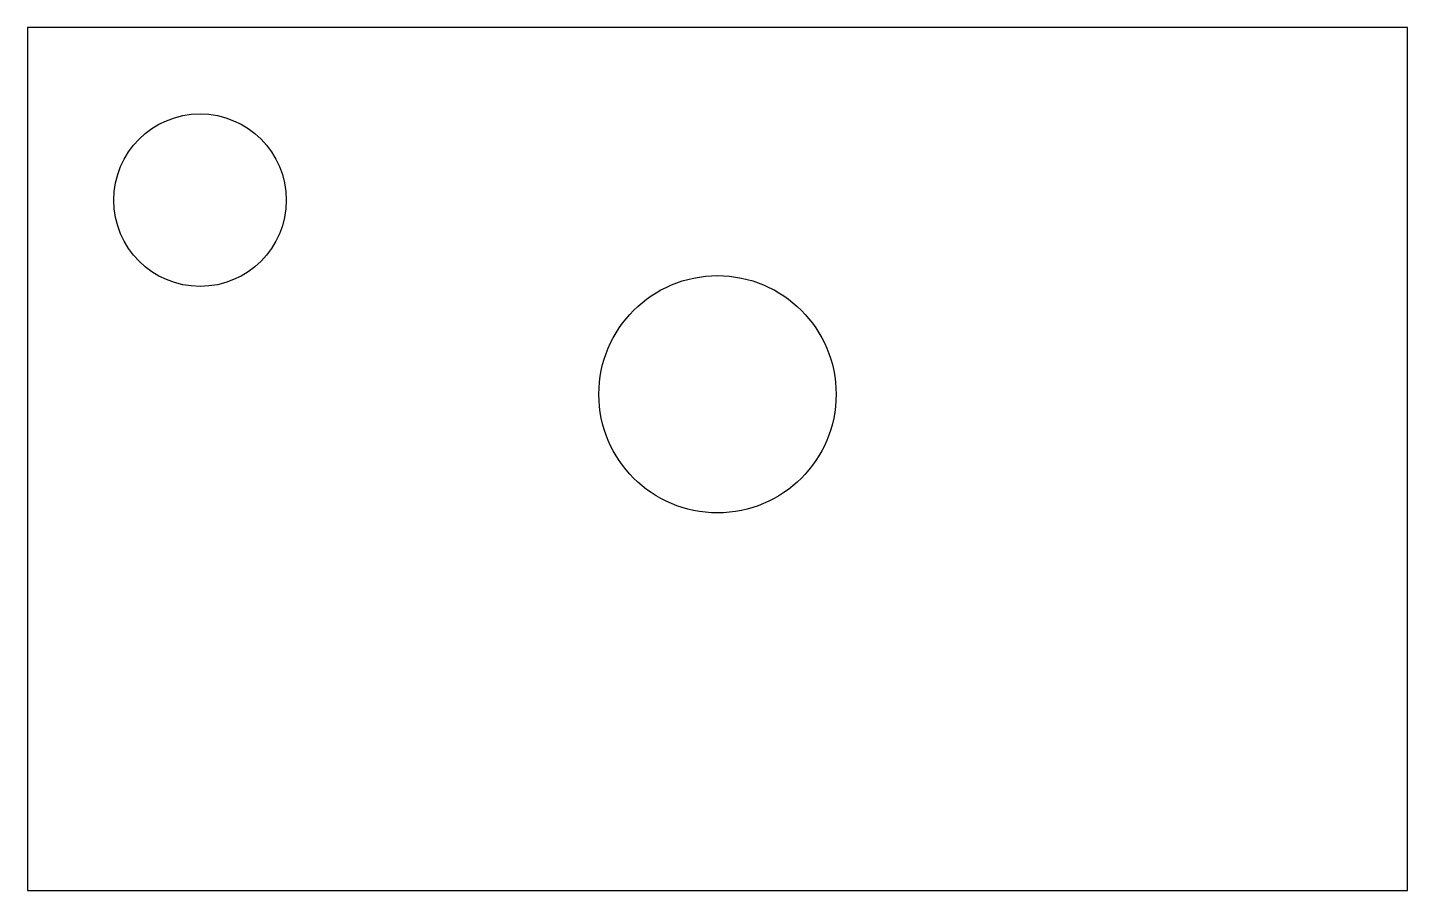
# Model space of a CAD drawing. Header units: millimetres. Extents: x 0 to 32, y 0 to 20.
import ezdxf

# ---------------------------------------------------------------- set-up
doc = ezdxf.new("R2010")
doc.units = ezdxf.units.MM
for name, color, linetype in [('HANGING', 7, 'Continuous'), ('HOLES', 7, 'Continuous'), ('OUTLINE', 7, 'Continuous')]:
    doc.layers.add(name, color=color, linetype=linetype)

msp = doc.modelspace()

# ---------------------------------------------------------------- linework, layer by layer
at = {"layer": 'HANGING'}
msp.add_circle((4, 16), 2, dxfattribs=at)
at = {"layer": 'HOLES'}
msp.add_circle((16, 11.5), 2.75, dxfattribs=at)
at = {"layer": 'OUTLINE'}
msp.add_lwpolyline([(0, 0), (32, 0), (32, 20), (0, 20)], close=True, dxfattribs=at)

doc.saveas('drawing.dxf')
